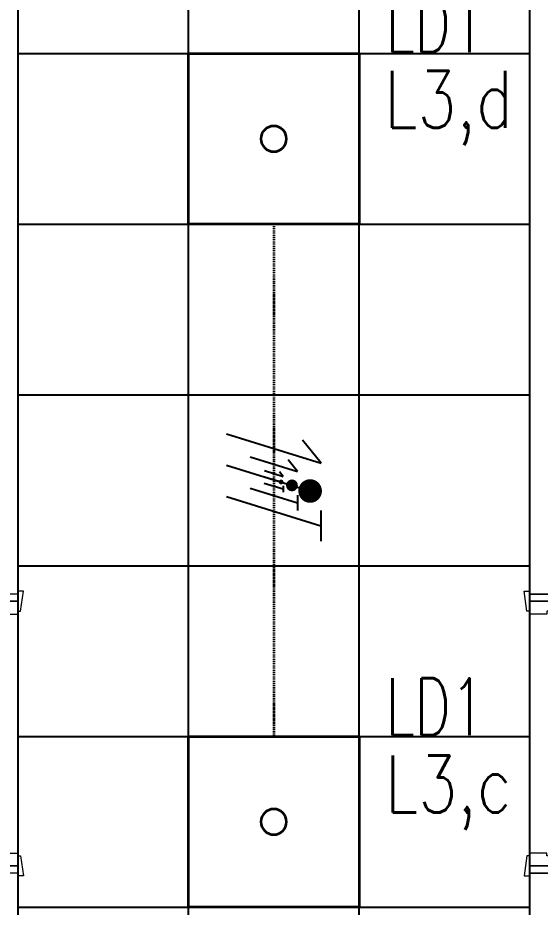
# Model space of a CAD drawing. Extents: x -12260 to 57327, y -29287 to 19916.
# Drawn here: x 23316 to 25152, y 5090 to 8215 of the extents above; entities that cross this region are included whole.
import ezdxf
from ezdxf.enums import TextEntityAlignment as Align

# ---------------------------------------------------------------- set-up
doc = ezdxf.new("R2010")
doc.units = 0
doc.header["$LTSCALE"] = 0.25
doc.linetypes.add('DASHDOT', pattern=[25.4, 12.7, -6.35, 0, -6.35])
doc.layers.add('01-First Floor$0$FALSE CEILING', color=251, linetype='Continuous')
for name, color, linetype, lineweight in [('01-First Floor$0$Walls', 251, 'Continuous', 5), ('01-First Floor$0$Wooden Joinery', 251, 'Continuous', 5), ('E-LITE-CIRC', 6, 'Continuous', 25), ('E-LITE-CIRC-NUMB', 6, 'Continuous', 25), ('E-LITE-CLNG', 150, 'Continuous', 35), ('E-LITE-CLNG-CNDT', 6, 'DASHDOT', 35), ('E-LITE-CTRL', 6, 'Continuous', 25), ('E-LITE-IDEN', 6, 'Continuous', 25), ('E-POWR-WIRE', 6, 'Continuous', 25), ('E-POWR-WIRE @ 100', 6, 'Continuous', 25), ('E-POWR-WIRE @ 20', 6, 'Continuous', 25), ('E-POWR-WIRE @ 50', 6, 'Continuous', 25)]:
    doc.layers.add(name, color=color, linetype=linetype, lineweight=lineweight)
doc.styles.add('DC_SIMPLEX', font='SIMPLEX.shx', dxfattribs={"width": 0.7})

# ---------------------------------------------------------------- blocks, each defined once
blk = doc.blocks.new('01-First Floor$0$A$C72370EFE')
at = {"layer": '01-First Floor$0$Wooden Joinery'}
for p, q in [((-0.01, -0.03), (-0.01, -0.07)), ((0, -0.03), (-0.01, -0.03)), ((0.04, -0.03), (0.05, -0.03)), ((0.05, -0.03), (0.05, -0.07)), ((-0.01, -0.04), (-0.02, -0.04)), ((-0.01, -0.06), (-0.02, -0.06)), ((0.05, -0.04), (0.06, -0.04)), ((0.05, -0.06), (0.06, -0.06)), ((-0.05, -0.07), (-0.05, -0.16)), ((-0.03, -0.07), (-0.03, -0.16)), ((0, -0.07), (-0.01, -0.07)), ((0.04, -0.07), (0.05, -0.07)), ((0.07, -0.07), (0.07, -0.16)), ((0.09, -0.07), (0.09, -0.16)), ((-0.01, -0.17), (-0.02, -0.17)), ((-0.01, -0.17), (-0.01, -0.19)), ((0.05, -0.17), (0.06, -0.17)), ((0.05, -0.17), (0.05, -0.19)), ((-0.01, -0.19), (-0.02, -0.19)), ((0.05, -0.19), (0.06, -0.19))]:
    blk.add_line(p, q, dxfattribs=at)
for centre, radius, start, end in [((-0.02, -0.07), 0.03, 90, 180), ((-0.02, -0.07), 0.01, 90, 180), ((0.06, -0.07), 0.03, 0, 90), ((0.06, -0.07), 0.01, 0, 90), ((-0.02, -0.16), 0.03, 180, 270), ((-0.02, -0.16), 0.01, 180, 270), ((0.06, -0.16), 0.01, 270, 0), ((0.06, -0.16), 0.03, 270, 0)]:
    blk.add_arc(centre, radius, start, end, dxfattribs=at)
blk = doc.blocks.new('01-First Floor$0$A$C5DAD61B4')
at = {"layer": '01-First Floor$0$Wooden Joinery'}
for points in [[(80, 959.1), (80, 969.1), (10, 979.1), (10, 959.1)], [(940, 959.1), (940, 969.1), (1010, 979.1), (1010, 959.1)], [(70, 859.1), (70, 849.1), (0, 839.1), (0, 859.1)], [(120, 859.1), (120, 0), (80, 0), (80, 859.1)], [(950, 859.1), (950, 849.1), (1020, 839.1), (1020, 859.1)]]:
    blk.add_lwpolyline(points, close=True, dxfattribs=at)
for points in [[(45, 859.1), (45, 959.1), (20, 959.1), (20, 859.1), (45, 859.1)], [(45, 859.1), (80, 859.1), (80, 899.1), (90, 899.1), (90, 959.1), (45, 959.1), (45, 859.1)], [(975, 859.1), (940, 859.1), (940, 899.1), (930, 899.1), (930, 959.1), (975, 959.1), (975, 859.1)], [(975, 859.1), (975, 959.1), (1000, 959.1), (1000, 859.1), (975, 859.1)]]:
    blk.add_lwpolyline(points, dxfattribs=at)
blk.add_arc((80, 859.1), 860, 272.666, 0, dxfattribs=at)
at = {"layer": '01-First Floor$0$Wooden Joinery', "xscale": 999.9999999998854, "yscale": 999.9999999998854, "zscale": 999.9999999998854, "rotation": 180}
blk.add_blockref('01-First Floor$0$A$C72370EFE', (120, 0), dxfattribs=at)
blk = doc.blocks.new('01-First Floor')
at = {"layer": '01-First Floor$0$FALSE CEILING', "linetype": 'Continuous'}
for p, q in [((23915.6, -910), (23915.6, 8610)), ((24515.6, -910), (24515.6, 8610)), ((23315.6, 8090), (25115.6, 8090)), ((23315.6, 7490), (25115.6, 7490)), ((23315.6, 6890), (25115.6, 6890)), ((23315.6, 6290), (25115.6, 6290)), ((23315.6, 5690), (25115.6, 5690)), ((23315.6, 5090), (25115.6, 5090))]:
    blk.add_line(p, q, dxfattribs=at)
at = {"layer": '01-First Floor$0$FALSE CEILING'}
blk.add_lwpolyline([(23315.6, -910), (25115.6, -910), (25115.6, 8610), (23315.6, 8610)], close=True, dxfattribs=at)
at = {"layer": '01-First Floor$0$Walls'}
for p, q in [((25115.6, 6150), (25115.6, 8610)), ((25215.6, 6190), (25115.6, 6190)), ((25215.6, 5210), (25115.6, 5210)), ((25115.6, 4910), (25115.6, 5210))]:
    blk.add_line(p, q, dxfattribs=at)
at = {"layer": '01-First Floor$0$Wooden Joinery', "xscale": -1, "rotation": 270}
blk.add_blockref('01-First Floor$0$A$C5DAD61B4', (22356.5, 5190), dxfattribs=at)
at = {"layer": '01-First Floor$0$Wooden Joinery', "rotation": 90.00000000000001}
blk.add_blockref('01-First Floor$0$A$C5DAD61B4', (26074.6, 5190), dxfattribs=at)
blk = doc.blocks.new('*U25')
blk.add_lwpolyline([(-300, 300), (-300, -300), (300, -300), (300, 300)], close=True)
blk.add_circle((0, 0), 45)
at = {"layer": 'E-LITE-CIRC-NUMB', "style": 'DC_SIMPLEX', "width": 0.7, "flags": 8}
blk.add_attdef('CIRCUIT', text='', height=200, rotation=0, dxfattribs=at).set_placement((-473.9, 300), align=Align.RIGHT)
at = {"layer": 'E-LITE-CTRL', "style": 'DC_SIMPLEX', "width": 0.7, "flags": 8}
blk.add_attdef('CONTROL', (1118.9, -935), '', height=200, rotation=360, dxfattribs=at)
at = {"layer": 'E-LITE-IDEN', "style": 'DC_SIMPLEX', "width": 0.7, "flags": 8}
blk.add_attdef('TYPE', (460.4, 457.6), '', height=200, rotation=360, dxfattribs=at)
blk = doc.blocks.new('*U41')
for p, q in [((-1.658, 1.617), (1.663, 0.587)), ((1.663, 0.587), (1.004, 1.389)), ((-1.66, 0.515), (1.66, -0.515)), ((-1.663, -0.587), (1.658, -1.617)), ((1.659, -1.078), (1.657, -2.157))]:
    blk.add_line(p, q)
at = {"const_width": 0.414}
blk.add_lwpolyline([(1.278, -0.19, 1), (1.277, -0.604, 1)], format="xyb", close=True, dxfattribs=at)
blk = doc.blocks.new('*U564')
at = {"layer": 'E-POWR-WIRE @ 100', "xscale": 100, "yscale": 100, "zscale": 100}
blk.add_blockref('*U41', (24215.6, 6592.1), dxfattribs=at)
at = {"layer": 'E-POWR-WIRE @ 20', "xscale": 20, "yscale": 20, "zscale": 20}
blk.add_blockref('*U41', (24215.6, 6592.1), dxfattribs=at)
at = {"layer": 'E-POWR-WIRE @ 50', "xscale": 50, "yscale": 50, "zscale": 50}
blk.add_blockref('*U41', (24215.6, 6592.1), dxfattribs=at)

msp = doc.modelspace()

# ---------------------------------------------------------------- linework, layer by layer
at = {"layer": 'E-LITE-CLNG-CNDT'}
msp.add_lwpolyline([(24215.6, 7490), (24215.6, 5690)], dxfattribs=at)

# ---------------------------------------------------------------- block references
at = {"layer": 'E-LITE-CLNG'}
ref = msp.add_blockref('*U25', (24215.6, 7790), dxfattribs=dict(at, xscale=-1))
ref.add_attrib('TYPE', 'LD1', (24609.1, 8094.5), dxfattribs={"layer": 'E-LITE-IDEN', "height": 200, "rotation": 0, "style": 'DC_SIMPLEX', "width": 0.7, "flags": 8})
ref = msp.add_blockref('*U25', (24215.6, 5390), dxfattribs=dict(at, xscale=-1))
ref.add_attrib('TYPE', 'LD1', (24609.1, 5694.5), dxfattribs={"layer": 'E-LITE-IDEN', "height": 200, "rotation": 0, "style": 'DC_SIMPLEX', "width": 0.7, "flags": 8})
at = {"layer": 'E-LITE-CLNG-CNDT'}
msp.add_blockref('01-First Floor', (0, 0), dxfattribs=at)
at = {"layer": 'E-POWR-WIRE'}
msp.add_blockref('*U564', (0, 0), dxfattribs=at)

# ---------------------------------------------------------------- texts
at = {"layer": 'E-LITE-CIRC', "style": 'DC_SIMPLEX', "width": 0.8}
for s, p in [('L3,d', (24604.2, 7828.7, 0)), ('L3,c', (24606.9, 5422.5, 0))]:
    msp.add_text(s, height=200, rotation=0, dxfattribs=at).set_placement(p)

doc.saveas('drawing.dxf')
